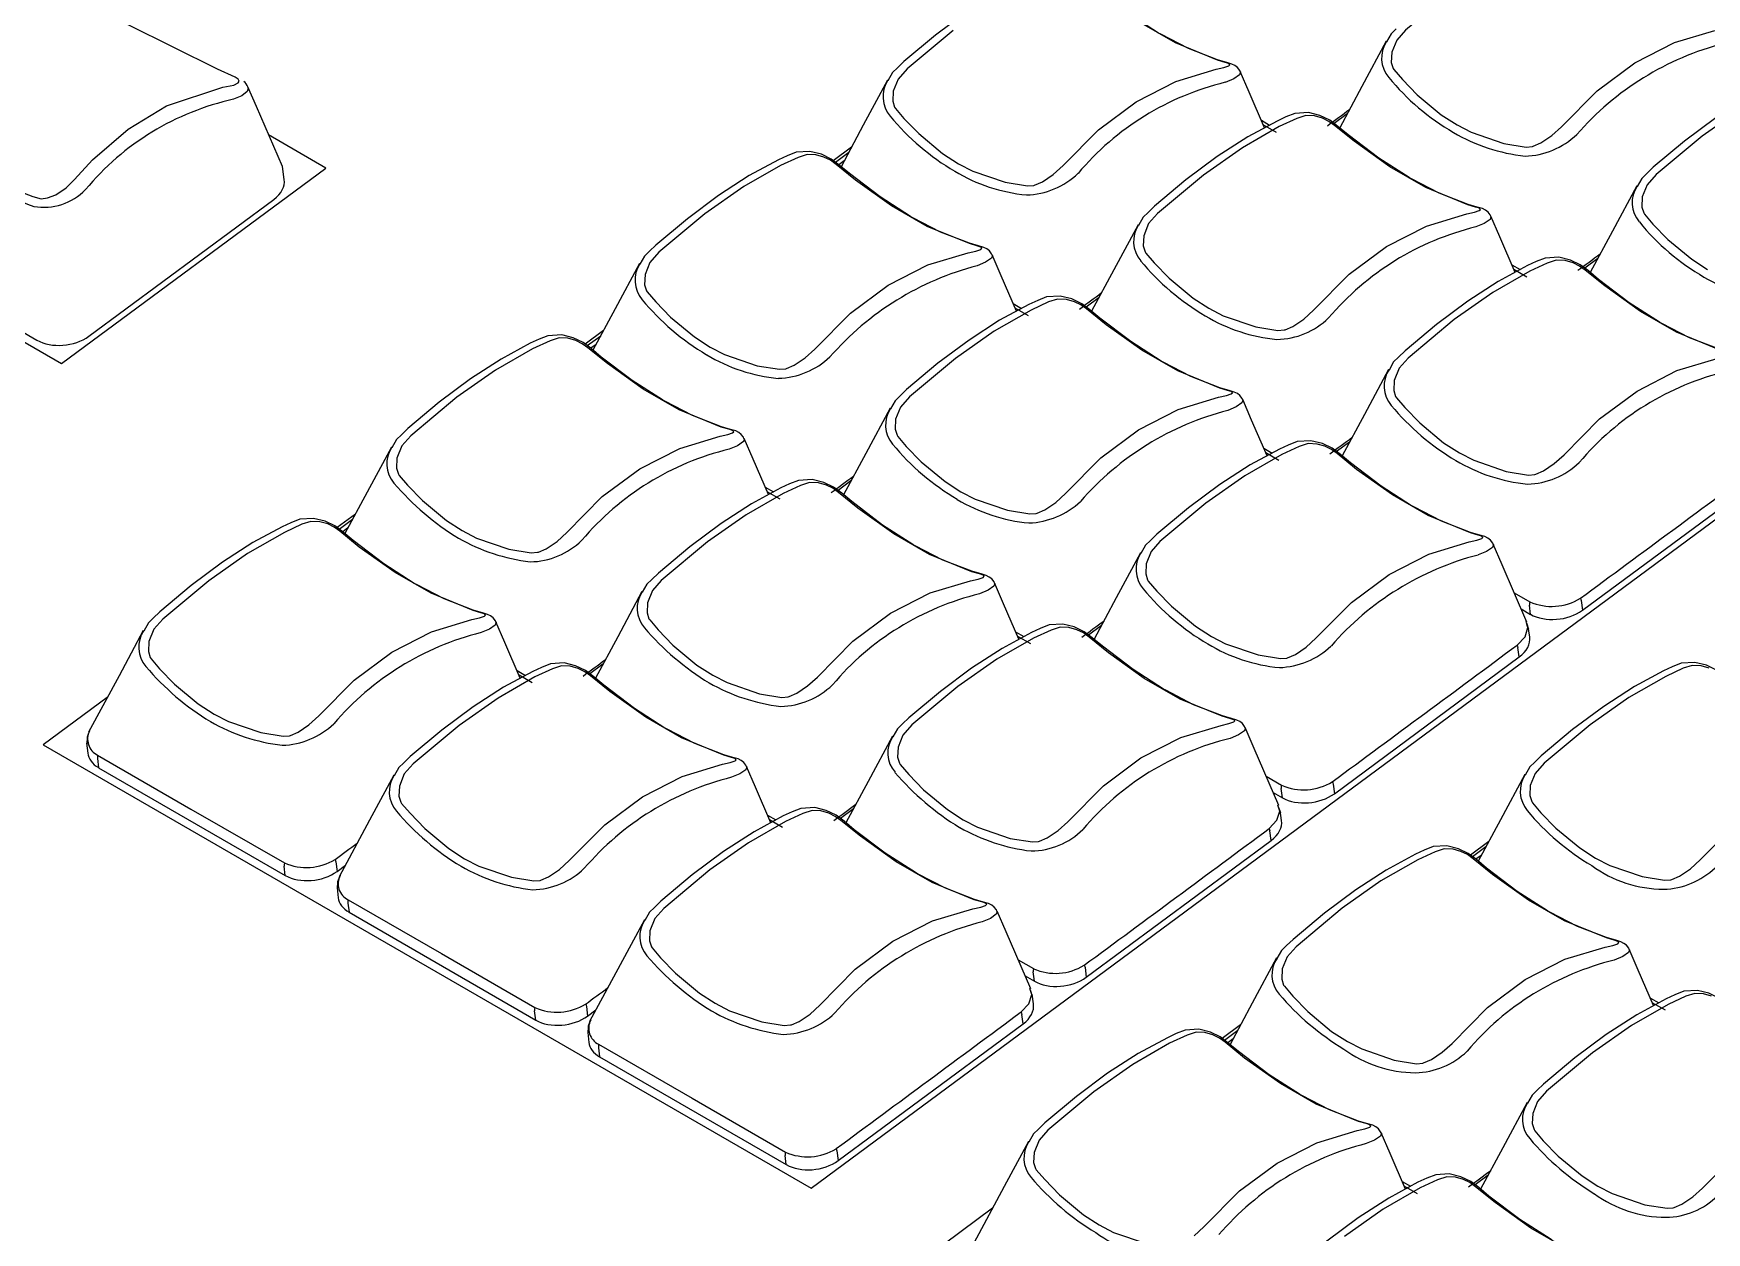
# Model space of a CAD drawing. Header units: inches. Extents: x 0.6 to 61.5, y 0.9 to 41.7.
# Drawn here: x 49.268 to 51.979, y 16.981 to 18.924 of the extents above; entities that cross this region are included whole.
import ezdxf

# ---------------------------------------------------------------- set-up
doc = ezdxf.new("R2010")
doc.units = ezdxf.units.IN
doc.header["$MEASUREMENT"] = 0
doc.layers.add('OBJECT', color=7, linetype='Continuous')

msp = doc.modelspace()

# ---------------------------------------------------------------- linework, layer by layer
at = {"layer": 'OBJECT'}
for p, q in [((48.4753, 18.8735), (49.3136, 18.3896)), ((48.5651, 18.8364), (49.2736, 18.4274)), ((51.3965, 18.794), (51.3755, 18.7784)), ((49.7419, 18.7063), (49.649, 18.7599)), ((51.2574, 18.7839), (51.2708, 18.7761)), ((51.2818, 18.7641), (51.2606, 18.7763)), ((50.5936, 18.7403), (50.5638, 18.7183)), ((50.5672, 18.7158), (50.5891, 18.732)), ((49.3136, 18.3896), (49.7419, 18.7063)), ((50.5814, 18.7178), (50.5729, 18.7115)), ((49.3577, 18.4339), (49.6573, 18.6555)), ((50.528, 17.0533), (52.5642, 18.5592)), ((51.6633, 18.5495), (51.6768, 18.5417)), ((51.8024, 18.5596), (51.7814, 18.5441)), ((51.6878, 18.5297), (51.6665, 18.542)), ((50.9945, 18.4967), (50.9735, 18.4811)), ((50.8554, 18.4866), (50.8689, 18.4788)), ((50.8799, 18.4668), (50.8586, 18.479)), ((50.1916, 18.443), (50.1618, 18.421)), ((50.1652, 18.4185), (50.1871, 18.4347)), ((50.1795, 18.4205), (50.1709, 18.4142)), ((51.2613, 18.2522), (51.2748, 18.2445)), ((51.2858, 18.2324), (51.2646, 18.2447)), ((51.4004, 18.2623), (51.3794, 18.2468)), ((50.5925, 18.1994), (50.5715, 18.1838)), ((51.7777, 17.9897), (52.0773, 18.2113)), ((50.4534, 18.1893), (50.4669, 18.1815)), ((50.4779, 18.1695), (50.4567, 18.1817)), ((49.7896, 18.1457), (49.7598, 18.1237)), ((49.7632, 18.1212), (49.7851, 18.1374)), ((49.7775, 18.1232), (49.769, 18.1169)), ((51.6672, 18.0179), (51.6923, 18.0035)), ((51.7756, 18.0053), (51.7777, 17.9897)), ((51.6785, 17.9919), (51.6936, 17.9831)), ((51.6936, 17.9831), (51.6917, 17.9981)), ((50.8593, 17.9549), (50.8728, 17.9472)), ((50.8838, 17.9351), (50.8626, 17.9474)), ((50.9984, 17.965), (50.9774, 17.9495)), ((51.6882, 17.9649), (51.6863, 17.9714)), ((51.6869, 17.9692), (51.6902, 17.9588)), ((51.6922, 17.9465), (51.6899, 17.9624)), ((51.6753, 17.914), (51.673, 17.9294)), ((50.0514, 17.892), (50.0649, 17.8842)), ((50.1905, 17.9021), (50.1695, 17.8865)), ((51.3757, 17.6924), (51.6753, 17.914)), ((50.0759, 17.8722), (50.0547, 17.8844)), ((49.3876, 17.8485), (49.2837, 17.7716)), ((49.2837, 17.7716), (50.528, 17.0533)), ((49.354, 17.7742), (49.3559, 17.7582)), ((49.3716, 17.7494), (49.3733, 17.7346)), ((49.3733, 17.7346), (49.6759, 17.5599)), ((51.2653, 17.7206), (51.2903, 17.7062)), ((51.3737, 17.708), (51.3757, 17.6924)), ((51.2765, 17.6946), (51.2917, 17.6859)), ((51.2917, 17.6859), (51.2897, 17.7008)), ((50.4574, 17.6576), (50.4708, 17.6499)), ((50.4818, 17.6379), (50.4606, 17.6501)), ((50.5965, 17.6677), (50.5755, 17.6522)), ((51.2863, 17.6676), (51.2843, 17.6741)), ((51.2849, 17.6719), (51.2882, 17.6615)), ((51.2902, 17.6492), (51.2879, 17.6651)), ((51.2733, 17.6167), (51.271, 17.6321)), ((50.9737, 17.3951), (51.2733, 17.6167)), ((51.6259, 17.615), (51.5961, 17.593)), ((51.5995, 17.5905), (51.6214, 17.6067)), ((49.6759, 17.5599), (49.6739, 17.5749)), ((49.7579, 17.5821), (49.7599, 17.5665)), ((49.7599, 17.5665), (49.7733, 17.5764)), ((51.6138, 17.5925), (51.6052, 17.5862)), ((49.76, 17.5399), (49.7618, 17.5238)), ((49.7775, 17.5151), (49.7792, 17.5003)), ((49.7792, 17.5003), (50.0818, 17.3256)), ((50.8633, 17.4233), (50.8883, 17.4089)), ((50.9717, 17.4107), (50.9737, 17.3951)), ((50.8745, 17.3973), (50.8897, 17.3886)), ((50.8843, 17.3703), (50.8824, 17.3768)), ((50.8897, 17.3886), (50.8878, 17.4035)), ((50.883, 17.3746), (50.8862, 17.3642)), ((50.8883, 17.3519), (50.8859, 17.3678)), ((51.8877, 17.3613), (51.9012, 17.3535)), ((51.9122, 17.3415), (51.8909, 17.3537)), ((50.0818, 17.3256), (50.0798, 17.3406)), ((50.1638, 17.3477), (50.1658, 17.3321)), ((50.1658, 17.3321), (50.1793, 17.3421)), ((50.8713, 17.3194), (50.8691, 17.3348)), ((50.1659, 17.3056), (50.1677, 17.2895)), ((50.5717, 17.0978), (50.8713, 17.3194)), ((51.2239, 17.3178), (51.1941, 17.2957)), ((51.1975, 17.2932), (51.2194, 17.3094)), ((50.1835, 17.2807), (50.1852, 17.2659)), ((51.2118, 17.2952), (51.2032, 17.2889)), ((50.1852, 17.2659), (50.4877, 17.0913)), ((50.4877, 17.0913), (50.4858, 17.1062)), ((50.5697, 17.1134), (50.5717, 17.0978)), ((51.4857, 17.064), (51.4992, 17.0562)), ((51.5102, 17.0442), (51.489, 17.0564)), ((51.6248, 17.0741), (51.6038, 17.0586)), ((50.8219, 17.0205), (50.718, 16.9436))]:
    msp.add_line(p, q, dxfattribs=at)
at = {"layer": 'OBJECT', "flags": 128}
for points in [[(49.5998, 18.8502), (49.5948, 18.8535), (49.5661, 18.8668), (49.4226, 18.9379), (49.2767, 19.0182), (49.1173, 19.1149), (48.987, 19.2006), (48.9544, 19.2229), (48.9462, 19.2279), (48.9366, 19.2319), (48.9231, 19.2353), (48.9109, 19.236)], [(51.9942, 18.9441), (51.926, 18.972), (51.8678, 19.0056), (51.8098, 19.047), (51.7782, 19.0726), (51.769, 19.0793), (51.7585, 19.0844), (51.7456, 19.088), (51.7313, 19.0886), (51.7167, 19.0839), (51.6884, 19.0708), (51.6286, 19.0365), (51.5658, 18.9923), (51.4912, 18.93), (51.4767, 18.9136), (51.4687, 18.8939), (51.468, 18.8776), (51.4711, 18.8679), (51.4723, 18.8659), (51.486, 18.8498), (51.5101, 18.8251), (51.5489, 18.7928), (51.5745, 18.7763)], [(51.0946, 18.9232), (51.0909, 18.9251), (51.0418, 18.9568), (50.992, 18.9946), (50.9756, 19.0082), (50.9624, 19.0181), (50.9464, 19.0259), (50.9277, 19.0305), (50.9056, 19.0292), (50.891, 19.0235), (50.8769, 19.0169), (50.8295, 18.9913), (50.7801, 18.9593), (50.7294, 18.9215), (50.6784, 18.8788), (50.668, 18.8688)], [(50.7579, 18.9294), (50.6833, 18.8671), (50.6688, 18.8506), (50.6608, 18.8309), (50.6601, 18.8146), (50.6632, 18.8049), (50.6644, 18.8029), (50.6781, 18.7869), (50.7022, 18.7621), (50.741, 18.7299), (50.7665, 18.7133)], [(50.7665, 18.7133), (50.7897, 18.7013), (50.8424, 18.6833), (50.8785, 18.6775), (50.8887, 18.6782), (50.8901, 18.6786), (50.9026, 18.6841), (50.9203, 18.6959), (50.9361, 18.7103), (50.9935, 18.7685), (51.0545, 18.8137), (51.1189, 18.8467), (51.1842, 18.8664), (51.1967, 18.8692), (51.2047, 18.8719), (51.2065, 18.8737), (51.2047, 18.8756), (51.1987, 18.8776), (51.1863, 18.8812), (51.1181, 18.9091), (51.0599, 18.9426)], [(51.223, 18.8627), (51.2224, 18.8646), (51.2188, 18.8693), (51.2147, 18.8725), (51.2097, 18.8749), (51.2013, 18.8774), (51.1865, 18.8818), (51.1395, 18.8999), (51.0946, 18.9232)], [(51.4759, 18.9317), (51.4679, 18.9239), (51.4603, 18.9107)], [(51.5745, 18.7763), (51.5976, 18.7643), (51.6503, 18.7462), (51.6864, 18.7404), (51.6966, 18.7412), (51.698, 18.7416), (51.7105, 18.747), (51.7282, 18.7589), (51.744, 18.7732), (51.8014, 18.8314), (51.8624, 18.8767), (51.9268, 18.9097), (51.9921, 18.9294)], [(51.4597, 18.9118), (51.4204, 18.8385), (51.3844, 18.7715)], [(50.668, 18.8688), (50.66, 18.861), (50.6524, 18.8477)], [(48.9554, 18.806), (48.974, 18.7955), (49.2104, 18.6821), (49.2671, 18.6603), (49.2803, 18.6567), (49.2907, 18.6579), (49.3043, 18.6632), (49.3209, 18.6743), (49.3345, 18.6879), (49.3638, 18.7198), (49.4214, 18.7694), (49.4834, 18.8069), (49.5747, 18.8374), (49.5925, 18.8409), (49.5997, 18.8443), (49.6014, 18.8471), (49.5998, 18.8502)], [(50.6518, 18.8488), (50.6125, 18.7756), (50.5765, 18.7085)], [(51.223, 18.8627), (51.2235, 18.862), (51.2221, 18.8576), (51.2126, 18.851), (51.199, 18.8452), (51.199, 18.8452), (51.199, 18.8452)], [(51.2626, 18.7716), (51.2378, 18.8292), (51.2233, 18.8628)], [(52.3085, 18.7519), (52.3048, 18.7538), (52.2556, 18.7854), (52.2058, 18.8232), (52.1894, 18.8369), (52.1762, 18.8468), (52.1603, 18.8545), (52.1416, 18.8591), (52.1194, 18.8578), (52.1049, 18.8521), (52.0907, 18.8455), (52.0433, 18.8199), (51.9939, 18.7879), (51.9432, 18.7501), (51.8923, 18.7075), (51.8819, 18.6974)], [(49.615, 18.8375), (49.616, 18.8357), (49.6144, 18.8303), (49.6055, 18.8234), (49.5921, 18.8178), (49.5921, 18.8178), (49.5921, 18.8178)], [(49.6742, 18.688), (49.6712, 18.7086), (49.6291, 18.8061), (49.6154, 18.8377)], [(51.1725, 18.479), (51.1956, 18.467), (51.2483, 18.449), (51.2844, 18.4431), (51.2946, 18.4439), (51.296, 18.4443), (51.3085, 18.4497), (51.3262, 18.4616), (51.342, 18.4759), (51.3995, 18.5341), (51.4604, 18.5794), (51.5249, 18.6124), (51.5902, 18.6321), (51.6027, 18.6349), (51.6106, 18.6376), (51.6125, 18.6394), (51.6107, 18.6413), (51.6046, 18.6432), (51.5922, 18.6468), (51.524, 18.6747), (51.4658, 18.7083), (51.4078, 18.7497), (51.3762, 18.7753), (51.367, 18.782), (51.3565, 18.7871), (51.3436, 18.7908), (51.3294, 18.7913), (51.3147, 18.7866), (51.2864, 18.7735), (51.2267, 18.7392), (51.1638, 18.695), (51.0892, 18.6327), (51.0748, 18.6163), (51.0668, 18.5966), (51.0661, 18.5803), (51.0691, 18.5706), (51.0703, 18.5686), (51.084, 18.5525), (51.1081, 18.5278), (51.1469, 18.4955), (51.1725, 18.479)], [(51.5005, 18.6889), (51.4969, 18.6908), (51.4477, 18.7224), (51.3979, 18.7603), (51.3815, 18.7739), (51.3683, 18.7838), (51.3524, 18.7916), (51.3337, 18.7962), (51.3115, 18.7948), (51.297, 18.7891), (51.2828, 18.7825), (51.2354, 18.7569), (51.186, 18.7249), (51.1353, 18.6872), (51.0844, 18.6445), (51.074, 18.6344)], [(52.0346, 18.8022), (51.9717, 18.758), (51.8971, 18.6957), (51.8827, 18.6793), (51.8747, 18.6596), (51.874, 18.6432), (51.877, 18.6336), (51.8782, 18.6315), (51.8919, 18.6155), (51.916, 18.5907), (51.9548, 18.5585), (51.9804, 18.542)], [(50.6926, 18.6259), (50.689, 18.6279), (50.6398, 18.6595), (50.59, 18.6973), (50.5736, 18.7109), (50.5604, 18.7208), (50.5445, 18.7286), (50.5258, 18.7332), (50.5036, 18.7319), (50.4891, 18.7262), (50.4749, 18.7196), (50.4275, 18.694), (50.3781, 18.662), (50.3274, 18.6242), (50.2765, 18.5816), (50.2661, 18.5715)], [(50.3646, 18.416), (50.3877, 18.404), (50.4404, 18.386), (50.4765, 18.3802), (50.4867, 18.3809), (50.4881, 18.3814), (50.5006, 18.3868), (50.5183, 18.3986), (50.5341, 18.413), (50.5916, 18.4712), (50.6525, 18.5164), (50.7169, 18.5494), (50.7822, 18.5692), (50.7948, 18.5719), (50.8027, 18.5746), (50.8046, 18.5764), (50.8028, 18.5783), (50.7967, 18.5803), (50.7843, 18.5839), (50.7161, 18.6118), (50.6579, 18.6453), (50.5999, 18.6867), (50.5683, 18.7123), (50.5591, 18.719), (50.5486, 18.7241), (50.5357, 18.7278), (50.5215, 18.7283), (50.5068, 18.7237), (50.4785, 18.7105), (50.4188, 18.6763), (50.3559, 18.6321), (50.2813, 18.5698), (50.2668, 18.5533), (50.2588, 18.5336), (50.2582, 18.5173), (50.2612, 18.5076), (50.2624, 18.5056), (50.2761, 18.4896), (50.3002, 18.4648), (50.339, 18.4326), (50.3646, 18.416)], [(51.629, 18.6284), (51.6283, 18.6303), (51.6247, 18.6349), (51.6206, 18.6382), (51.6156, 18.6406), (51.6073, 18.6431), (51.5924, 18.6474), (51.5454, 18.6656), (51.5005, 18.6889)], [(51.8819, 18.6974), (51.8738, 18.6896), (51.8662, 18.6763)], [(51.8657, 18.6774), (51.8263, 18.6042), (51.7903, 18.5372)], [(50.8211, 18.5654), (50.8204, 18.5673), (50.8168, 18.572), (50.8127, 18.5752), (50.8077, 18.5776), (50.7994, 18.5801), (50.7845, 18.5845), (50.7375, 18.6026), (50.6926, 18.6259)], [(51.074, 18.6344), (51.0659, 18.6266), (51.0583, 18.6134)], [(51.6289, 18.6283), (51.6295, 18.6277), (51.628, 18.6232), (51.6186, 18.6166), (51.6049, 18.6109), (51.6049, 18.6109), (51.6049, 18.6109)], [(51.6686, 18.5373), (51.6437, 18.5949), (51.6292, 18.6285)], [(51.0578, 18.6145), (51.0184, 18.5412), (50.9824, 18.4742)], [(50.2661, 18.5715), (50.258, 18.5637), (50.2504, 18.5504)], [(50.2499, 18.5515), (50.2105, 18.4783), (50.1745, 18.4112)], [(50.821, 18.5654), (50.8216, 18.5648), (50.8201, 18.5603), (50.8107, 18.5537), (50.797, 18.5479), (50.797, 18.5479), (50.797, 18.5479)], [(50.8607, 18.4743), (50.8358, 18.5319), (50.8213, 18.5655)], [(51.9981, 18.4125), (51.9299, 18.4404), (51.8718, 18.4739), (51.8137, 18.5153), (51.7822, 18.5409), (51.7729, 18.5476), (51.7624, 18.5528), (51.7495, 18.5564), (51.7353, 18.557), (51.7207, 18.5523), (51.6923, 18.5391), (51.6326, 18.5049), (51.5697, 18.4607), (51.4951, 18.3984), (51.4807, 18.382), (51.4727, 18.3623), (51.472, 18.346), (51.475, 18.3363), (51.4762, 18.3342), (51.4899, 18.3182), (51.514, 18.2934), (51.5528, 18.2612), (51.5784, 18.2447)], [(51.9065, 18.4546), (51.9028, 18.4565), (51.8536, 18.4881), (51.8038, 18.5259), (51.7874, 18.5396), (51.7742, 18.5495), (51.7583, 18.5572), (51.7396, 18.5618), (51.7174, 18.5605), (51.7029, 18.5548), (51.6887, 18.5482), (51.6413, 18.5226), (51.5919, 18.4906), (51.5412, 18.4528), (51.4903, 18.4102), (51.4799, 18.4001)], [(50.7705, 18.1817), (50.7937, 18.1697), (50.8463, 18.1517), (50.8824, 18.1458), (50.8926, 18.1466), (50.894, 18.147), (50.9066, 18.1524), (50.9242, 18.1643), (50.94, 18.1787), (50.9975, 18.2368), (51.0584, 18.2821), (51.1229, 18.3151), (51.1882, 18.3348), (51.2007, 18.3376), (51.2086, 18.3403), (51.2105, 18.3421), (51.2087, 18.344), (51.2026, 18.3459), (51.1902, 18.3495), (51.122, 18.3775), (51.0639, 18.411), (51.0058, 18.4524), (50.9742, 18.478), (50.965, 18.4847), (50.9545, 18.4898), (50.9416, 18.4935), (50.9274, 18.494), (50.9128, 18.4893), (50.8844, 18.4762), (50.8247, 18.4419), (50.7618, 18.3977), (50.6872, 18.3354), (50.6728, 18.319), (50.6648, 18.2993), (50.6641, 18.283), (50.6671, 18.2733), (50.6683, 18.2713), (50.682, 18.2552), (50.7061, 18.2305), (50.7449, 18.1982), (50.7705, 18.1817)], [(51.0986, 18.3916), (51.0949, 18.3935), (51.0457, 18.4251), (50.9959, 18.463), (50.9795, 18.4766), (50.9663, 18.4865), (50.9504, 18.4943), (50.9317, 18.4989), (50.9095, 18.4975), (50.895, 18.4918), (50.8808, 18.4852), (50.8334, 18.4596), (50.784, 18.4276), (50.7333, 18.3899), (50.6824, 18.3472), (50.672, 18.3371)], [(50.2907, 18.3286), (50.287, 18.3306), (50.2378, 18.3622), (50.188, 18.4), (50.1716, 18.4137), (50.1584, 18.4235), (50.1425, 18.4313), (50.1238, 18.4359), (50.1016, 18.4346), (50.0871, 18.4289), (50.0729, 18.4223), (50.0255, 18.3967), (49.9761, 18.3647), (49.9254, 18.3269), (49.8745, 18.2843), (49.8641, 18.2742)], [(52.0349, 18.394), (52.0342, 18.3959), (52.0307, 18.4006), (52.0265, 18.4038), (52.0215, 18.4063), (52.0132, 18.4088), (51.9983, 18.4131), (51.9513, 18.4313), (51.9065, 18.4546)], [(49.9626, 18.1188), (49.9858, 18.1067), (50.0384, 18.0887), (50.0745, 18.0829), (50.0847, 18.0837), (50.0861, 18.0841), (50.0986, 18.0895), (50.1163, 18.1013), (50.1321, 18.1157), (50.1896, 18.1739), (50.2505, 18.2191), (50.315, 18.2521), (50.3803, 18.2719), (50.3928, 18.2746), (50.4007, 18.2773), (50.4026, 18.2791), (50.4008, 18.281), (50.3947, 18.283), (50.3823, 18.2866), (50.3141, 18.3145), (50.256, 18.348), (50.1979, 18.3894), (50.1663, 18.415), (50.1571, 18.4217), (50.1466, 18.4268), (50.1337, 18.4305), (50.1195, 18.431), (50.1049, 18.4264), (50.0765, 18.4132), (50.0168, 18.379), (49.9539, 18.3348), (49.8793, 18.2725), (49.8649, 18.2561), (49.8569, 18.2364), (49.8562, 18.22), (49.8592, 18.2104), (49.8604, 18.2083), (49.8741, 18.1923), (49.8982, 18.1675), (49.937, 18.1353), (49.9626, 18.1188)], [(51.227, 18.3311), (51.2263, 18.333), (51.2227, 18.3377), (51.2186, 18.3409), (51.2136, 18.3433), (51.2053, 18.3458), (51.1904, 18.3501), (51.1434, 18.3683), (51.0986, 18.3916)], [(51.4637, 18.3801), (51.4243, 18.3069), (51.3883, 18.2399)], [(51.4799, 18.4001), (51.4718, 18.3923), (51.4643, 18.379)], [(51.5784, 18.2447), (51.6016, 18.2327), (51.6542, 18.2146), (51.6903, 18.2088), (51.7005, 18.2096), (51.7019, 18.21), (51.7145, 18.2154), (51.7321, 18.2273), (51.7479, 18.2416), (51.8054, 18.2998), (51.8663, 18.345), (51.9308, 18.378), (51.9961, 18.3978)], [(50.4191, 18.2681), (50.4184, 18.27), (50.4148, 18.2747), (50.4107, 18.2779), (50.4057, 18.2803), (50.3974, 18.2828), (50.3825, 18.2872), (50.3355, 18.3053), (50.2907, 18.3286)], [(50.672, 18.3371), (50.6639, 18.3293), (50.6564, 18.3161)], [(51.2269, 18.331), (51.2275, 18.3304), (51.226, 18.3259), (51.2166, 18.3193), (51.2029, 18.3136), (51.2029, 18.3136), (51.2029, 18.3136)], [(51.2666, 18.24), (51.2417, 18.2976), (51.2272, 18.3312)], [(50.6558, 18.3172), (50.6164, 18.2439), (50.5804, 18.1769)], [(49.8641, 18.2742), (49.856, 18.2664), (49.8485, 18.2531)], [(49.8479, 18.2542), (49.8085, 18.181), (49.7725, 18.114)], [(50.419, 18.2681), (50.4196, 18.2675), (50.4181, 18.263), (50.4087, 18.2564), (50.395, 18.2506), (50.395, 18.2506), (50.395, 18.2506)], [(50.4587, 18.1771), (50.4338, 18.2346), (50.4193, 18.2682)], [(51.1764, 17.9474), (51.1996, 17.9354), (51.2522, 17.9173), (51.2884, 17.9115), (51.2985, 17.9123), (51.3, 17.9127), (51.3125, 17.9181), (51.3301, 17.93), (51.3459, 17.9443), (51.4034, 18.0025), (51.4644, 18.0478), (51.5288, 18.0808), (51.5941, 18.1005), (51.6066, 18.1033), (51.6145, 18.106), (51.6164, 18.1078), (51.6146, 18.1097), (51.6086, 18.1116), (51.5962, 18.1152), (51.5279, 18.1431), (51.4698, 18.1766), (51.4117, 18.218), (51.3802, 18.2436), (51.3709, 18.2503), (51.3605, 18.2555), (51.3476, 18.2591), (51.3333, 18.2597), (51.3187, 18.255), (51.2904, 18.2419), (51.2306, 18.2076), (51.1677, 18.1634), (51.0932, 18.1011), (51.0787, 18.0847), (51.0707, 18.065), (51.07, 18.0487), (51.0731, 18.039), (51.0743, 18.0369), (51.0879, 18.0209), (51.112, 17.9961), (51.1508, 17.9639), (51.1764, 17.9474)], [(51.5045, 18.1573), (51.5008, 18.1592), (51.4516, 18.1908), (51.4018, 18.2286), (51.3855, 18.2423), (51.3722, 18.2522), (51.3563, 18.2599), (51.3376, 18.2645), (51.3155, 18.2632), (51.3009, 18.2575), (51.2867, 18.2509), (51.2394, 18.2253), (51.1899, 18.1933), (51.1392, 18.1556), (51.0883, 18.1129), (51.0779, 18.1028)], [(50.3685, 17.8844), (50.3917, 17.8724), (50.4443, 17.8544), (50.4805, 17.8485), (50.4906, 17.8493), (50.4921, 17.8497), (50.5046, 17.8551), (50.5222, 17.867), (50.538, 17.8814), (50.5955, 17.9395), (50.6565, 17.9848), (50.7209, 18.0178), (50.7862, 18.0375), (50.7987, 18.0403), (50.8066, 18.043), (50.8085, 18.0448), (50.8067, 18.0467), (50.8007, 18.0486), (50.7883, 18.0522), (50.72, 18.0802), (50.6619, 18.1137), (50.6038, 18.1551), (50.5723, 18.1807), (50.563, 18.1874), (50.5526, 18.1925), (50.5397, 18.1962), (50.5254, 18.1967), (50.5108, 18.1921), (50.4825, 18.1789), (50.4227, 18.1446), (50.3598, 18.1004), (50.2852, 18.0381), (50.2708, 18.0217), (50.2628, 18.002), (50.2621, 17.9857), (50.2651, 17.976), (50.2664, 17.974), (50.28, 17.958), (50.3041, 17.9332), (50.3429, 17.9009), (50.3685, 17.8844)], [(50.6966, 18.0943), (50.6929, 18.0962), (50.6437, 18.1278), (50.5939, 18.1657), (50.5776, 18.1793), (50.5643, 18.1892), (50.5484, 18.197), (50.5297, 18.2016), (50.5076, 18.2002), (50.493, 18.1945), (50.4788, 18.188), (50.4315, 18.1623), (50.382, 18.1304), (50.3313, 18.0926), (50.2804, 18.0499), (50.27, 18.0398)], [(49.8887, 18.0314), (49.885, 18.0333), (49.8358, 18.0649), (49.786, 18.1027), (49.7696, 18.1164), (49.7564, 18.1263), (49.7405, 18.134), (49.7218, 18.1386), (49.6997, 18.1373), (49.6851, 18.1316), (49.6709, 18.125), (49.6236, 18.0994), (49.5741, 18.0674), (49.5234, 18.0296), (49.4725, 17.987), (49.4621, 17.9769)], [(51.6329, 18.0968), (51.6323, 18.0986), (51.6287, 18.1033), (51.6246, 18.1065), (51.6195, 18.109), (51.6112, 18.1115), (51.5964, 18.1158), (51.5494, 18.134), (51.5045, 18.1573)], [(49.5606, 17.8215), (49.5838, 17.8094), (49.6364, 17.7914), (49.6726, 17.7856), (49.6827, 17.7864), (49.6842, 17.7868), (49.6967, 17.7922), (49.7143, 17.804), (49.7301, 17.8184), (49.7876, 17.8766), (49.8486, 17.9218), (49.913, 17.9548), (49.9783, 17.9746), (49.9908, 17.9773), (49.9987, 17.98), (50.0006, 17.9819), (49.9988, 17.9837), (49.9928, 17.9857), (49.9803, 17.9893), (49.9121, 18.0172), (49.854, 18.0507), (49.7959, 18.0921), (49.7644, 18.1177), (49.7551, 18.1244), (49.7447, 18.1295), (49.7317, 18.1332), (49.7175, 18.1337), (49.7029, 18.1291), (49.6745, 18.1159), (49.6148, 18.0817), (49.5519, 18.0375), (49.4773, 17.9752), (49.4629, 17.9588), (49.4549, 17.9391), (49.4542, 17.9227), (49.4572, 17.9131), (49.4585, 17.911), (49.4721, 17.895), (49.4962, 17.8702), (49.535, 17.838), (49.5606, 17.8215)], [(50.825, 18.0338), (50.8244, 18.0357), (50.8208, 18.0404), (50.8166, 18.0436), (50.8116, 18.046), (50.8033, 18.0485), (50.7884, 18.0529), (50.7415, 18.071), (50.6966, 18.0943)], [(51.0617, 18.0828), (51.0224, 18.0096), (50.9864, 17.9426)], [(51.0779, 18.1028), (51.0699, 18.095), (51.0623, 18.0817)], [(51.6328, 18.0967), (51.6334, 18.0961), (51.632, 18.0916), (51.6225, 18.085), (51.6089, 18.0793), (51.6089, 18.0793), (51.6089, 18.0793)], [(51.6877, 17.9706), (51.6477, 18.0632), (51.6331, 18.0969)], [(50.0171, 17.9708), (50.0164, 17.9727), (50.0129, 17.9774), (50.0087, 17.9806), (50.0037, 17.9831), (49.9954, 17.9856), (49.9805, 17.9899), (49.9336, 18.0081), (49.8887, 18.0314)], [(50.27, 18.0398), (50.262, 18.032), (50.2544, 18.0188)], [(50.8249, 18.0337), (50.8255, 18.0331), (50.8241, 18.0286), (50.8146, 18.0221), (50.801, 18.0163), (50.801, 18.0163), (50.801, 18.0163)], [(50.8646, 17.9427), (50.8398, 18.0003), (50.8252, 18.0339)], [(50.2538, 18.0199), (50.2145, 17.9466), (50.1785, 17.8796)], [(51.6923, 18.0035), (51.6917, 18.0006), (51.6917, 17.9981)], [(51.7743, 18.0091), (51.7752, 18.0071), (51.7756, 18.0053)], [(49.4621, 17.9769), (49.4541, 17.9691), (49.4465, 17.9558)], [(49.4459, 17.9569), (49.4066, 17.8837), (49.3573, 17.7919)], [(50.017, 17.9708), (50.0176, 17.9702), (50.0162, 17.9657), (50.0067, 17.9591), (49.9931, 17.9534), (49.9931, 17.9534), (49.9931, 17.9534)], [(50.0567, 17.8798), (50.0318, 17.9373), (50.0173, 17.9709)], [(50.7744, 17.6501), (50.7976, 17.6381), (50.8503, 17.62), (50.8864, 17.6142), (50.8966, 17.615), (50.898, 17.6154), (50.9105, 17.6208), (50.9282, 17.6327), (50.944, 17.647), (51.0014, 17.7052), (51.0624, 17.7505), (51.1268, 17.7835), (51.1921, 17.8032), (51.2046, 17.806), (51.2126, 17.8087), (51.2144, 17.8105), (51.2126, 17.8124), (51.2066, 17.8143), (51.1942, 17.8179), (51.126, 17.8458), (51.0678, 17.8793), (51.0098, 17.9207), (50.9782, 17.9463), (50.969, 17.953), (50.9585, 17.9582), (50.9456, 17.9618), (50.9313, 17.9624), (50.9167, 17.9577), (50.8884, 17.9446), (50.8286, 17.9103), (50.7658, 17.8661), (50.6912, 17.8038), (50.6767, 17.7874), (50.6687, 17.7677), (50.668, 17.7514), (50.6711, 17.7417), (50.6723, 17.7396), (50.686, 17.7236), (50.7101, 17.6988), (50.7489, 17.6666), (50.7744, 17.6501)], [(51.1025, 17.86), (51.0988, 17.8619), (51.0497, 17.8935), (50.9999, 17.9313), (50.9835, 17.945), (50.9703, 17.9549), (50.9543, 17.9626), (50.9356, 17.9673), (50.9135, 17.9659), (50.8989, 17.9602), (50.8848, 17.9536), (50.8374, 17.928), (50.788, 17.896), (50.7373, 17.8583), (50.6863, 17.8156), (50.6759, 17.8055)], [(51.672, 17.9333), (51.6847, 17.9467), (51.6892, 17.9616), (51.6882, 17.9649)], [(51.672, 17.9333), (51.6727, 17.9313), (51.673, 17.9294)], [(49.9665, 17.5871), (49.9897, 17.5751), (50.0423, 17.5571), (50.0785, 17.5512), (50.0887, 17.552), (50.0901, 17.5524), (50.1026, 17.5579), (50.1203, 17.5697), (50.1361, 17.5841), (50.1935, 17.6422), (50.2545, 17.6875), (50.3189, 17.7205), (50.3842, 17.7402), (50.3967, 17.743), (50.4046, 17.7457), (50.4065, 17.7475), (50.4047, 17.7494), (50.3987, 17.7513), (50.3863, 17.7549), (50.318, 17.7829), (50.2599, 17.8164), (50.2019, 17.8578), (50.1703, 17.8834), (50.1611, 17.8901), (50.1506, 17.8952), (50.1377, 17.8989), (50.1234, 17.8994), (50.1088, 17.8948), (50.0805, 17.8816), (50.0207, 17.8473), (49.9579, 17.8031), (49.8833, 17.7408), (49.8688, 17.7244), (49.8608, 17.7047), (49.8601, 17.6884), (49.8632, 17.6787), (49.8644, 17.6767), (49.8781, 17.6607), (49.9022, 17.6359), (49.941, 17.6036), (49.9665, 17.5871)], [(50.2946, 17.797), (50.2909, 17.7989), (50.2418, 17.8306), (50.1919, 17.8684), (50.1756, 17.882), (50.1624, 17.8919), (50.1464, 17.8997), (50.1277, 17.9043), (50.1056, 17.9029), (50.091, 17.8972), (50.0769, 17.8907), (50.0295, 17.865), (49.9801, 17.8331), (49.9294, 17.7953), (49.8784, 17.7526), (49.868, 17.7425)], [(51.9829, 17.8961), (51.97, 17.8998), (51.9557, 17.9003), (51.9411, 17.8957), (51.9128, 17.8825), (51.853, 17.8483), (51.7902, 17.8041), (51.7156, 17.7418), (51.7011, 17.7254), (51.6931, 17.7057), (51.6924, 17.6893), (51.6955, 17.6797), (51.6967, 17.6776), (51.7104, 17.6616), (51.7345, 17.6368), (51.7733, 17.6046), (51.7988, 17.5881)], [(52.1269, 17.798), (52.1232, 17.7999), (52.0741, 17.8315), (52.0243, 17.8693), (52.0079, 17.883), (51.9947, 17.8928), (51.9787, 17.9006), (51.96, 17.9052), (51.9379, 17.9039), (51.9233, 17.8982), (51.9092, 17.8916), (51.8618, 17.866), (51.8124, 17.834), (51.7617, 17.7962), (51.7107, 17.7536), (51.7003, 17.7435)], [(51.2309, 17.7995), (51.2303, 17.8013), (51.2267, 17.806), (51.2226, 17.8092), (51.2176, 17.8117), (51.2092, 17.8142), (51.1944, 17.8185), (51.1474, 17.8367), (51.1025, 17.86)], [(49.3589, 17.7949), (49.3547, 17.7841), (49.3542, 17.7725)], [(50.423, 17.7365), (50.4224, 17.7384), (50.4188, 17.7431), (50.4147, 17.7463), (50.4097, 17.7487), (50.4013, 17.7512), (50.3865, 17.7556), (50.3395, 17.7737), (50.2946, 17.797)], [(50.6597, 17.7855), (50.6204, 17.7123), (50.5844, 17.6453)], [(50.6759, 17.8055), (50.6679, 17.7977), (50.6603, 17.7844)], [(51.2309, 17.7994), (51.2314, 17.7988), (51.23, 17.7943), (51.2205, 17.7877), (51.2069, 17.782), (51.2069, 17.782), (51.2069, 17.782)], [(51.2857, 17.6733), (51.2457, 17.7659), (51.2312, 17.7996)], [(49.3718, 17.755), (49.3714, 17.7521), (49.3716, 17.7494)], [(49.3718, 17.755), (49.5231, 17.6676), (49.6745, 17.5802)], [(49.868, 17.7425), (49.86, 17.7347), (49.8524, 17.7215)], [(50.4229, 17.7365), (50.4235, 17.7358), (50.4221, 17.7313), (50.4126, 17.7248), (50.399, 17.719), (50.399, 17.719), (50.399, 17.719)], [(50.4626, 17.6454), (50.4378, 17.703), (50.4233, 17.7366)], [(51.7003, 17.7435), (51.6923, 17.7357), (51.6847, 17.7224)], [(49.8518, 17.7226), (49.8125, 17.6493), (49.7632, 17.5576)], [(51.2903, 17.7062), (51.2897, 17.7033), (51.2897, 17.7008)], [(51.3724, 17.7118), (51.3732, 17.7098), (51.3737, 17.708)], [(51.6841, 17.7235), (51.6448, 17.6503), (51.6088, 17.5833)], [(50.3725, 17.3528), (50.3956, 17.3408), (50.4483, 17.3227), (50.4844, 17.3169), (50.4946, 17.3177), (50.496, 17.3181), (50.5085, 17.3235), (50.5262, 17.3354), (50.542, 17.3497), (50.5995, 17.4079), (50.6604, 17.4532), (50.7248, 17.4862), (50.7901, 17.5059), (50.8027, 17.5087), (50.8106, 17.5114), (50.8125, 17.5132), (50.8107, 17.5151), (50.8046, 17.517), (50.7922, 17.5206), (50.724, 17.5485), (50.6658, 17.582), (50.6078, 17.6234), (50.5762, 17.649), (50.567, 17.6557), (50.5565, 17.6609), (50.5436, 17.6645), (50.5294, 17.6651), (50.5147, 17.6604), (50.4864, 17.6473), (50.4267, 17.613), (50.3638, 17.5688), (50.2892, 17.5065), (50.2747, 17.4901), (50.2667, 17.4704), (50.2661, 17.4541), (50.2691, 17.4444), (50.2703, 17.4424), (50.284, 17.4263), (50.3081, 17.4015), (50.3469, 17.3693), (50.3725, 17.3528)], [(50.7005, 17.5627), (50.6969, 17.5646), (50.6477, 17.5962), (50.5979, 17.634), (50.5815, 17.6477), (50.5683, 17.6576), (50.5524, 17.6653), (50.5337, 17.67), (50.5115, 17.6686), (50.497, 17.6629), (50.4828, 17.6563), (50.4354, 17.6307), (50.386, 17.5987), (50.3353, 17.561), (50.2844, 17.5183), (50.274, 17.5082)], [(51.2701, 17.636), (51.2827, 17.6494), (51.2873, 17.6643), (51.2863, 17.6676)], [(51.2701, 17.636), (51.2707, 17.634), (51.271, 17.6321)], [(51.7988, 17.5881), (51.822, 17.576), (51.8747, 17.558), (51.9108, 17.5522), (51.921, 17.553), (51.9224, 17.5534), (51.9349, 17.5588), (51.9526, 17.5706), (51.9684, 17.585), (52.0258, 17.6432)], [(51.3969, 17.2908), (51.42, 17.2788), (51.4727, 17.2607), (51.5088, 17.2549), (51.519, 17.2557), (51.5204, 17.2561), (51.5329, 17.2615), (51.5506, 17.2734), (51.5664, 17.2877), (51.6239, 17.3459), (51.6848, 17.3911), (51.7492, 17.4241), (51.8145, 17.4439), (51.8271, 17.4466), (51.835, 17.4493), (51.8369, 17.4512), (51.8351, 17.453), (51.829, 17.455), (51.8166, 17.4586), (51.7484, 17.4865), (51.6902, 17.52), (51.6322, 17.5614), (51.6006, 17.587), (51.5914, 17.5937), (51.5809, 17.5988), (51.568, 17.6025), (51.5538, 17.603), (51.5391, 17.5984), (51.5108, 17.5852), (51.4511, 17.551), (51.3882, 17.5068), (51.3136, 17.4445), (51.2991, 17.4281), (51.2911, 17.4084), (51.2905, 17.392), (51.2935, 17.3824), (51.2947, 17.3803), (51.3084, 17.3643), (51.3325, 17.3395), (51.3713, 17.3073), (51.3969, 17.2908)], [(51.7249, 17.5007), (51.7213, 17.5026), (51.6721, 17.5342), (51.6223, 17.572), (51.6059, 17.5857), (51.5927, 17.5956), (51.5768, 17.6033), (51.5581, 17.6079), (51.5359, 17.6066), (51.5214, 17.6009), (51.5072, 17.5943), (51.4598, 17.5687), (51.4104, 17.5367), (51.3597, 17.4989), (51.3088, 17.4563), (51.2984, 17.4462)], [(49.6745, 17.5802), (49.6739, 17.5774), (49.6739, 17.5749)], [(49.7566, 17.5859), (49.7574, 17.5839), (49.7579, 17.5821)], [(49.7648, 17.5605), (49.7606, 17.5498), (49.7601, 17.5382)], [(50.829, 17.5022), (50.8283, 17.5041), (50.8247, 17.5087), (50.8206, 17.5119), (50.8156, 17.5144), (50.8073, 17.5169), (50.7924, 17.5212), (50.7454, 17.5394), (50.7005, 17.5627)], [(49.7777, 17.5207), (49.7773, 17.5177), (49.7775, 17.5151)], [(49.7777, 17.5207), (49.929, 17.4332), (50.0804, 17.3459)], [(50.2578, 17.4882), (50.2184, 17.415), (50.1691, 17.3233)], [(50.274, 17.5082), (50.2659, 17.5004), (50.2583, 17.4871)], [(50.8289, 17.5021), (50.8295, 17.5015), (50.828, 17.497), (50.8186, 17.4904), (50.8049, 17.4847), (50.8049, 17.4847), (50.8049, 17.4847)], [(50.8837, 17.376), (50.8437, 17.4687), (50.8292, 17.5023)], [(51.8534, 17.4401), (51.8527, 17.442), (51.8491, 17.4467), (51.845, 17.4499), (51.84, 17.4524), (51.8317, 17.4549), (51.8168, 17.4592), (51.7698, 17.4774), (51.7249, 17.5007)], [(51.2984, 17.4462), (51.2903, 17.4384), (51.2827, 17.4251)], [(51.8533, 17.4401), (51.8539, 17.4395), (51.8524, 17.435), (51.843, 17.4284), (51.8293, 17.4227), (51.8293, 17.4227), (51.8293, 17.4227)], [(51.893, 17.3491), (51.8681, 17.4066), (51.8536, 17.4403)], [(50.8883, 17.4089), (50.8877, 17.406), (50.8878, 17.4035)], [(50.9704, 17.4145), (50.9712, 17.4125), (50.9717, 17.4107)], [(51.2822, 17.4262), (51.2428, 17.353), (51.2068, 17.286)], [(50.1625, 17.3516), (50.1633, 17.3496), (50.1638, 17.3477)], [(50.8681, 17.3387), (50.8807, 17.3521), (50.8853, 17.367), (50.8843, 17.3703)], [(51.9868, 17.3645), (51.9739, 17.3682), (51.9597, 17.3687), (51.9451, 17.3641), (51.9167, 17.3509), (51.857, 17.3166), (51.7941, 17.2724), (51.7195, 17.2101), (51.7051, 17.1937), (51.6971, 17.174), (51.6964, 17.1577), (51.6994, 17.148), (51.7006, 17.146), (51.7143, 17.13), (51.7384, 17.1052), (51.7772, 17.0729), (51.8028, 17.0564)], [(52.1309, 17.2663), (52.1272, 17.2682), (52.078, 17.2999), (52.0282, 17.3377), (52.0118, 17.3513), (51.9986, 17.3612), (51.9827, 17.369), (51.964, 17.3736), (51.9418, 17.3722), (51.9273, 17.3666), (51.9131, 17.36), (51.8657, 17.3343), (51.8163, 17.3024), (51.7656, 17.2646), (51.7147, 17.2219), (51.7043, 17.2118)], [(50.0804, 17.3459), (50.0798, 17.3431), (50.0798, 17.3406)], [(50.1707, 17.3262), (50.1666, 17.3155), (50.1661, 17.3038)], [(50.8681, 17.3387), (50.8687, 17.3367), (50.8691, 17.3348)], [(51.1486, 16.9761), (51.1644, 16.9904), (51.2219, 17.0486), (51.2828, 17.0939), (51.3473, 17.1269), (51.4126, 17.1466), (51.4251, 17.1494), (51.433, 17.1521), (51.4349, 17.1539), (51.4331, 17.1557), (51.427, 17.1577), (51.4146, 17.1613), (51.3464, 17.1892), (51.2883, 17.2227), (51.2302, 17.2641), (51.1986, 17.2897), (51.1894, 17.2964), (51.1789, 17.3016), (51.166, 17.3052), (51.1518, 17.3058), (51.1372, 17.3011), (51.1088, 17.2879), (51.0491, 17.2537), (50.9862, 17.2095), (50.9116, 17.1472), (50.8972, 17.1308), (50.8892, 17.1111), (50.8885, 17.0948), (50.8915, 17.0851), (50.8927, 17.083), (50.9064, 17.067), (50.9305, 17.0422), (50.9693, 17.01), (50.9949, 16.9935)], [(51.323, 17.2034), (51.3193, 17.2053), (51.2701, 17.2369), (51.2203, 17.2747), (51.2039, 17.2884), (51.1907, 17.2983), (51.1748, 17.306), (51.1561, 17.3106), (51.1339, 17.3093), (51.1194, 17.3036), (51.1052, 17.297), (51.0578, 17.2714), (51.0084, 17.2394), (50.9577, 17.2016), (50.9068, 17.159), (50.8964, 17.1489)], [(50.1836, 17.2863), (50.1832, 17.2834), (50.1835, 17.2807)], [(50.1836, 17.2863), (50.335, 17.1989), (50.4864, 17.1116)], [(51.4514, 17.1429), (51.4507, 17.1447), (51.4471, 17.1494), (51.443, 17.1526), (51.438, 17.1551), (51.4297, 17.1576), (51.4148, 17.1619), (51.3678, 17.1801), (51.323, 17.2034)], [(51.6881, 17.1919), (51.6487, 17.1186), (51.6127, 17.0516)], [(51.7043, 17.2118), (51.6962, 17.204), (51.6887, 17.1908)], [(50.8964, 17.1489), (50.8883, 17.1411), (50.8808, 17.1278)], [(51.4513, 17.1428), (51.4519, 17.1422), (51.4504, 17.1377), (51.441, 17.1311), (51.4273, 17.1254), (51.4273, 17.1254), (51.4273, 17.1254)], [(51.491, 17.0518), (51.4661, 17.1093), (51.4516, 17.143)], [(50.4864, 17.1116), (50.4858, 17.1087), (50.4858, 17.1062)], [(50.5684, 17.1172), (50.5692, 17.1152), (50.5697, 17.1134)], [(50.8802, 17.1289), (50.8408, 17.0557), (50.7916, 16.964)], [(51.8028, 17.0564), (51.826, 17.0444), (51.8786, 17.0264), (51.9147, 17.0205), (51.9249, 17.0213), (51.9263, 17.0217), (51.9389, 17.0272), (51.9565, 17.039), (51.9723, 17.0534), (52.0298, 17.1115)], [(51.7289, 16.969), (51.7252, 16.9709), (51.676, 17.0026), (51.6262, 17.0404), (51.6099, 17.054), (51.5966, 17.0639), (51.5807, 17.0717), (51.562, 17.0763), (51.5399, 17.075), (51.5253, 17.0693), (51.5111, 17.0627), (51.4638, 17.037), (51.4143, 17.0051), (51.3636, 16.9673), (51.3127, 16.9246), (51.3023, 16.9146)], [(51.7523, 16.9549), (51.6942, 16.9884), (51.6361, 17.0298), (51.6046, 17.0554), (51.5953, 17.0621), (51.5849, 17.0672), (51.572, 17.0709), (51.5577, 17.0714), (51.5431, 17.0668), (51.5148, 17.0536), (51.455, 17.0193), (51.3921, 16.9751)], [(50.9949, 16.9935), (51.0181, 16.9815), (51.0707, 16.9634)]]:
    msp.add_lwpolyline(points, dxfattribs=at)
at = {"layer": 'OBJECT'}
for centre, radius, start, end in [((51.5003, 18.8847), 0.0481, 146.1711, 220.8659), ((52.1253, 18.4501), 0.4731, 104.4885, 138.9744), ((49.5991, 18.833), 0.0166, 16.6355, 55.467), ((50.693, 18.8218), 0.0486, 146.6631, 220.3735), ((51.3055, 18.4063), 0.4517, 103.6437, 139.8191), ((51.7601, 19.095), 0.3823, 219.2122, 239.938), ((49.6854, 18.3954), 0.4326, 102.4556, 140.3581), ((49.966, 20.5453), 2.025, 239.8731, 249.8546), ((50.967, 19.0494), 0.4048, 219.7926, 239.3576), ((48.1347, 23.2006), 5.4788, 306.1217, 306.591), ((51.7176, 19.0207), 0.2968, 239.8692, 263.6395), ((51.681, 18.8524), 0.1267, 271.6759, 313.585), ((50.9033, 18.9384), 0.2768, 239.0007, 264.508), ((50.8741, 18.7872), 0.1243, 271.2636, 313.9972), ((49.2847, 18.7369), 0.0941, 260.1195, 315.8817), ((51.9062, 18.6504), 0.0481, 146.1711, 220.8659), ((51.099, 18.5875), 0.0486, 146.6631, 220.3735), ((51.7115, 18.1719), 0.4517, 103.6433, 139.8195), ((52.1661, 18.8606), 0.3823, 219.2122, 239.938), ((50.292, 18.5246), 0.0494, 147.3087, 219.7276), ((50.9154, 18.0898), 0.4731, 104.4888, 138.9741), ((51.3729, 18.815), 0.4048, 219.7926, 239.3576), ((48.5406, 22.9663), 5.4788, 306.1217, 306.591), ((52.1235, 18.7864), 0.2968, 239.8692, 263.6395), ((50.565, 18.7521), 0.4048, 219.793, 239.3573), ((47.7276, 22.9104), 5.4875, 306.1221, 306.5907), ((51.3092, 18.7041), 0.2768, 239.0007, 264.508), ((51.28, 18.5528), 0.1243, 271.2636, 313.9972), ((50.5013, 18.6411), 0.2769, 239.0007, 264.5079), ((50.4708, 18.493), 0.1275, 271.8249, 313.4358), ((51.5049, 18.3531), 0.0486, 146.6631, 220.3735), ((52.1174, 17.9376), 0.4517, 103.6433, 139.8195), ((50.6979, 18.2902), 0.0494, 147.3087, 219.7276), ((51.3213, 17.8555), 0.4731, 104.4885, 138.9744), ((51.7789, 18.5807), 0.4048, 219.7926, 239.3576), ((49.8876, 18.2271), 0.0474, 145.5869, 221.4498), ((50.5016, 17.8117), 0.4517, 103.6437, 139.8191), ((50.971, 18.5178), 0.4048, 219.793, 239.3573), ((48.1335, 22.676), 5.4875, 306.1221, 306.5907), ((51.7151, 18.4698), 0.2768, 239.0007, 264.508), ((51.6859, 18.3185), 0.1243, 271.2636, 313.9972), ((-42.6889, 146.1203), 159.1722, 306.403333, 306.53747), ((50.1812, 18.4761), 0.4324, 220.4225, 238.7277), ((47.3246, 22.6145), 5.4892, 306.1222, 306.5906), ((50.9072, 18.4068), 0.2769, 239.0007, 264.5079), ((50.8767, 18.2587), 0.1275, 271.8249, 313.4358), ((50.1078, 18.3696), 0.3033, 240.1303, 263.3785), ((50.0705, 18.1915), 0.1233, 271.0772, 314.1836), ((51.1038, 18.0559), 0.0494, 147.3087, 219.7276), ((51.7272, 17.6212), 0.4731, 104.4885, 138.9744), ((50.2935, 17.9928), 0.0474, 145.5869, 221.4498), ((50.9075, 17.5773), 0.4517, 103.6434, 139.8195), ((51.3769, 18.2834), 0.4048, 219.793, 239.3573), ((51.728, 18.0841), 0.0882, 246.146, 301.7215), ((49.4867, 17.9299), 0.0483, 146.4014, 220.6351), ((50.1055, 17.5049), 0.4624, 104.0732, 139.3896), ((50.5871, 18.2417), 0.4324, 220.4225, 238.7277), ((47.7305, 22.3801), 5.4892, 306.1222, 306.5906), ((51.3132, 18.1725), 0.2769, 239.0007, 264.5079), ((51.2826, 18.0243), 0.1275, 271.8249, 313.4358), ((-43.0625, 145.7846), 159.1244, 306.403313, 306.53749), ((49.7792, 18.1788), 0.4324, 220.4225, 238.7278), ((46.9219, 22.318), 5.4903, 306.1222, 306.5906), ((50.5137, 18.1352), 0.3033, 240.1303, 263.3785), ((50.4764, 17.9572), 0.1233, 271.0772, 314.1836), ((49.3845, 17.781), 0.0289, 152.5257, 243.9025), ((49.7058, 18.0723), 0.3033, 240.1301, 263.3785), ((49.6677, 17.8963), 0.1254, 271.4512, 313.8097), ((50.6995, 17.7585), 0.0474, 145.5869, 221.4498), ((51.3134, 17.343), 0.4517, 103.6434, 139.8195), ((49.8927, 17.6956), 0.0483, 146.4014, 220.6351), ((50.5114, 17.2706), 0.4623, 104.073, 139.3899), ((50.993, 18.0074), 0.4324, 220.4225, 238.7277), ((51.326, 17.7868), 0.0882, 246.1461, 301.7214), ((51.7263, 17.6966), 0.0494, 147.3051, 219.7288), ((47.3279, 22.0837), 5.4903, 306.1222, 306.5906), ((50.1851, 17.9445), 0.4324, 220.4225, 238.7278), ((51.9993, 17.9241), 0.4048, 219.7936, 239.3567), ((50.9197, 17.9009), 0.3033, 240.1303, 263.3785), ((50.8824, 17.7229), 0.1233, 271.0772, 314.1836), ((-43.5899, 145.657), 159.3355, 306.403401, 306.537401), ((46.5222, 22.0177), 5.4865, 306.122, 306.5906), ((49.7102, 17.6609), 0.0882, 246.1472, 301.7216), ((50.1118, 17.8379), 0.3033, 240.1301, 263.3785), ((50.0736, 17.662), 0.1254, 271.4512, 313.8097), ((51.9106, 17.7373), 0.1997, 233.9347, 269.5739), ((51.9051, 17.665), 0.1275, 271.8165, 313.4443), ((49.7904, 17.5466), 0.0289, 152.5223, 243.9059), ((50.2986, 17.4612), 0.0483, 146.4014, 220.6351), ((50.9173, 17.0362), 0.4623, 104.073, 139.3899), ((50.5911, 17.7101), 0.4324, 220.4225, 238.7278), ((50.924, 17.4895), 0.0882, 246.1459, 301.7216), ((51.3219, 17.3991), 0.0474, 145.5832, 221.4511), ((51.9359, 16.9837), 0.4517, 103.6432, 139.8191), ((46.9282, 21.7833), 5.4865, 306.122, 306.5906), ((50.1161, 17.4266), 0.0882, 246.1472, 301.7216), ((51.6155, 17.6481), 0.4324, 220.423, 238.7272), ((50.1964, 17.3123), 0.0289, 152.5223, 243.9059), ((50.5177, 17.6036), 0.3033, 240.1301, 263.3785), ((50.4795, 17.4276), 0.1254, 271.4512, 313.8097), ((-43.9138, 145.2542), 159.2042, 306.403335, 306.537445), ((51.5088, 17.4407), 0.2005, 234.0035, 269.5052), ((51.5048, 17.3635), 0.1233, 271.0682, 314.1926), ((51.7278, 17.1648), 0.0474, 145.5832, 221.4511), ((52.0214, 17.4138), 0.4324, 220.423, 238.7272), ((50.522, 17.1922), 0.0882, 246.1459, 301.7217), ((50.921, 17.1019), 0.0483, 146.3977, 220.6363), ((51.5397, 16.6769), 0.4623, 104.0728, 139.3895), ((48.3989, 21.4324), 5.4186, 306.1174, 306.592), ((51.2135, 17.3508), 0.4324, 220.423, 238.7273), ((51.9148, 17.2064), 0.2005, 234.0035, 269.5052), ((51.9107, 17.1292), 0.1233, 271.0682, 314.1926), ((51.1069, 17.1434), 0.2005, 234.0033, 269.5053)]:
    msp.add_arc(centre, radius, start, end, dxfattribs=at)
for centre, ratio, start_param, end_param in [((49.615, 18.6799), 0.651977, 5.417585, 6.293763), ((49.3154, 18.4583), 0.652075, 3.846758, 5.417478), ((51.7354, 18.0141), 0.652075, 3.846758, 5.417478), ((51.6331, 17.9384), 0.651977, 5.417585, 6.293763), ((49.4151, 17.7655), 0.651977, 3.131015, 3.846712), ((51.3335, 17.7168), 0.652075, 3.846758, 5.417478), ((51.2311, 17.6411), 0.651977, 5.417585, 6.293763), ((49.7177, 17.5909), 0.652075, 3.846758, 5.417478), ((49.821, 17.5312), 0.651977, 3.131015, 3.846712), ((50.9315, 17.4195), 0.652075, 3.846758, 5.417478), ((50.8291, 17.3438), 0.651977, 5.417585, 6.293763), ((50.1236, 17.3565), 0.652075, 3.846758, 5.417478), ((50.227, 17.2968), 0.651977, 3.131015, 3.846712), ((50.5295, 17.1222), 0.652075, 3.846758, 5.417478)]:
    msp.add_ellipse(centre, major_axis=(0.0592, 0.0077), ratio=ratio, start_param=start_param, end_param=end_param, dxfattribs=at)

doc.saveas('drawing.dxf')
